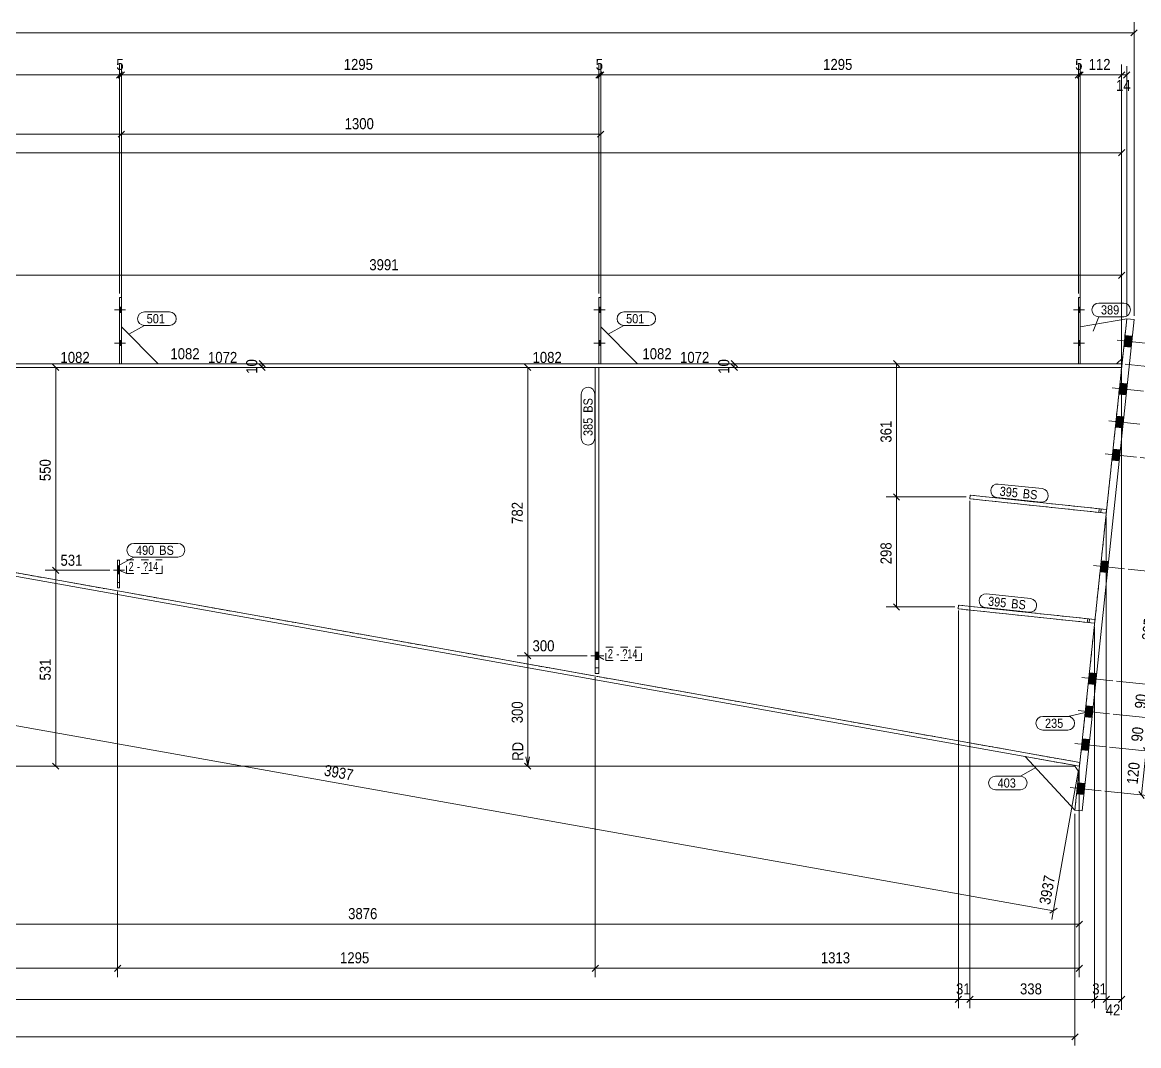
# Model space of a CAD drawing. Header units: millimetres. Extents: x 2 to 1174, y 1 to 825.
# Drawn here: x 631.8 to 934.5, y 290.3 to 567.8 of the extents above; entities that cross this region are included whole.
import ezdxf

# ---------------------------------------------------------------- set-up
doc = ezdxf.new("R2010")
doc.units = ezdxf.units.MM
for name, pattern in [('XKITLINE00', [0]), ('XKITLINE01', [4, 1, -1, 1, -1]), ('XKITLINE02', [4, 2, -2])]:
    doc.linetypes.add(name, pattern=pattern)
for name, color, linetype, lineweight in [('Bolt', 3, 'Continuous', 0), ('BoltMark', 7, 'Continuous', 0), ('Dimensions', 7, 'Continuous', 0), ('Part', 2, 'Continuous', 0), ('PartMark', 7, 'Continuous', 0)]:
    doc.layers.add(name, color=color, linetype=linetype, lineweight=lineweight)
doc.styles.add('ARIAL', font='ARIAL.TTF')
doc.styles.add('ARIAL_NARROW', font='ARIALN.TTF')

# ---------------------------------------------------------------- blocks, each defined once
blk = doc.blocks.new('*A8')
at = {"layer": 'Part', "color": 2, "linetype": 'XKITLINE00', "lineweight": 0}
for p, q in [((931.29, 487.4), (918.66, 485.24)), ((918.66, 485.24), (918.66, 475.24)), ((928.5, 475.24), (930.16, 476.73))]:
    blk.add_line(p, q, dxfattribs=at)
at = {"layer": 'Part', "color": 7, "linetype": 'XKITLINE01', "lineweight": 0}
for p, q in [((930.16, 476.73), (931.29, 487.4)), ((918.66, 475.24), (928.5, 475.24))]:
    blk.add_line(p, q, dxfattribs=at)
blk = doc.blocks.new('*A9')
at = {"layer": 'Part', "color": 2, "linetype": 'XKITLINE00', "lineweight": 0}
for p, q in [((918.16, 493.24), (918.66, 493.24)), ((918.16, 493.24), (918.16, 475.24)), ((918.66, 493.24), (918.66, 475.24))]:
    blk.add_line(p, q, dxfattribs=at)
at = {"layer": 'Part', "color": 7, "linetype": 'XKITLINE01', "lineweight": 0}
blk.add_line((918.66, 475.24), (918.16, 475.24), dxfattribs=at)
blk = doc.blocks.new('*A32')
at = {"layer": 'Part', "color": 7, "linetype": 'XKITLINE01', "lineweight": 0}
for p, q in [((657.66, 421.93), (657.66, 414.43)), ((658.16, 421.93), (657.66, 421.93)), ((658.16, 414.43), (658.16, 421.93)), ((657.66, 415.93), (658.16, 415.93)), ((657.66, 414.43), (658.16, 414.43))]:
    blk.add_line(p, q, dxfattribs=at)
blk = doc.blocks.new('*A33')
at = {"layer": 'Part', "color": 2, "linetype": 'XKITLINE00', "lineweight": 0}
for p, q in [((657.66, 414.43), (657.66, 421.93)), ((657.66, 421.93), (658.16, 421.93)), ((658.16, 421.93), (658.16, 414.43)), ((658.16, 414.43), (657.66, 414.43))]:
    blk.add_line(p, q, dxfattribs=at)
at = {"layer": 'Part', "color": 7, "linetype": 'XKITLINE01', "lineweight": 0}
blk.add_line((657.66, 415.93), (658.16, 415.93), dxfattribs=at)
blk = doc.blocks.new('*A34')
at = {"layer": 'Part', "color": 2, "linetype": 'XKITLINE00', "lineweight": 0}
blk.add_line((668.66, 475.24), (658.66, 485.24), dxfattribs=at)
at = {"layer": 'Part', "color": 7, "linetype": 'XKITLINE01', "lineweight": 0}
for p, q in [((658.66, 485.24), (658.66, 475.24)), ((658.66, 475.24), (668.66, 475.24))]:
    blk.add_line(p, q, dxfattribs=at)
blk = doc.blocks.new('*A35')
at = {"layer": 'Part', "color": 2, "linetype": 'XKITLINE00', "lineweight": 0}
for p, q in [((658.16, 493.24), (658.66, 493.24)), ((658.16, 493.24), (658.16, 475.24)), ((658.66, 493.24), (658.66, 475.24))]:
    blk.add_line(p, q, dxfattribs=at)
at = {"layer": 'Part', "color": 7, "linetype": 'XKITLINE01', "lineweight": 0}
blk.add_line((658.66, 475.24), (658.16, 475.24), dxfattribs=at)
blk = doc.blocks.new('*A36')
at = {"layer": 'Part', "color": 7, "linetype": 'XKITLINE01', "lineweight": 0}
for p, q in [((787.16, 474.24), (787.16, 391.23)), ((788.16, 474.24), (787.16, 474.24)), ((788.16, 391.23), (788.16, 474.24)), ((787.16, 392.73), (788.16, 392.73)), ((787.16, 391.23), (788.16, 391.23))]:
    blk.add_line(p, q, dxfattribs=at)
blk = doc.blocks.new('*A37')
at = {"layer": 'Part', "color": 2, "linetype": 'XKITLINE00', "lineweight": 0}
for p, q in [((787.16, 391.23), (787.16, 474.24)), ((788.16, 474.24), (788.16, 391.23)), ((788.16, 391.23), (787.16, 391.23))]:
    blk.add_line(p, q, dxfattribs=at)
at = {"layer": 'Part', "color": 7, "linetype": 'XKITLINE01', "lineweight": 0}
for p, q in [((787.16, 474.24), (788.16, 474.24)), ((787.16, 392.73), (788.16, 392.73))]:
    blk.add_line(p, q, dxfattribs=at)
blk = doc.blocks.new('*A38')
at = {"layer": 'Part', "color": 2, "linetype": 'XKITLINE00', "lineweight": 0}
blk.add_line((798.66, 475.24), (788.66, 485.24), dxfattribs=at)
at = {"layer": 'Part', "color": 7, "linetype": 'XKITLINE01', "lineweight": 0}
for p, q in [((788.66, 485.24), (788.66, 475.24)), ((788.66, 475.24), (798.66, 475.24))]:
    blk.add_line(p, q, dxfattribs=at)
blk = doc.blocks.new('*A39')
at = {"layer": 'Part', "color": 2, "linetype": 'XKITLINE00', "lineweight": 0}
for p, q in [((788.16, 493.24), (788.66, 493.24)), ((788.16, 493.24), (788.16, 475.24)), ((788.66, 493.24), (788.66, 475.24))]:
    blk.add_line(p, q, dxfattribs=at)
at = {"layer": 'Part', "color": 7, "linetype": 'XKITLINE01', "lineweight": 0}
blk.add_line((788.66, 475.24), (788.16, 475.24), dxfattribs=at)
blk = doc.blocks.new('*A40')
at = {"layer": 'Part', "color": 2, "linetype": 'XKITLINE00', "lineweight": 0}
for p, q in [((530.98, 436.22), (918.59, 367.07)), ((918.42, 366.08), (530.81, 435.24)), ((918.59, 367.07), (918.42, 366.08))]:
    blk.add_line(p, q, dxfattribs=at)
blk = doc.blocks.new('*A41')
at = {"layer": 'Part', "color": 2, "linetype": 'XKITLINE00', "lineweight": 0}
for p, q in [((929.9, 475.24), (530.81, 475.24)), ((929.9, 474.24), (530.81, 474.24)), ((929.9, 475.24), (929.9, 474.24))]:
    blk.add_line(p, q, dxfattribs=at)
blk = doc.blocks.new('*A42')
at = {"layer": 'Part', "color": 7, "linetype": 'XKITLINE01', "lineweight": 0}
for p, q in [((888.73, 438.6), (888.84, 439.59)), ((925.83, 435.69), (888.84, 439.59)), ((925.73, 434.7), (888.73, 438.6)), ((923.74, 434.9), (923.84, 435.9)), ((924.23, 434.85), (924.34, 435.85)), ((925.83, 435.69), (925.73, 434.7))]:
    blk.add_line(p, q, dxfattribs=at)
blk = doc.blocks.new('*A43')
at = {"layer": 'Part', "color": 7, "linetype": 'XKITLINE01', "lineweight": 0}
for p, q in [((885.58, 408.76), (885.69, 409.76)), ((922.58, 404.86), (885.58, 408.76)), ((922.68, 405.86), (885.69, 409.76)), ((920.59, 405.07), (920.7, 406.06)), ((921.09, 405.02), (921.19, 406.01)), ((922.68, 405.86), (922.58, 404.86))]:
    blk.add_line(p, q, dxfattribs=at)
blk = doc.blocks.new('*A44')
at = {"layer": 'Part', "color": 2, "linetype": 'XKITLINE00', "lineweight": 0}
for p, q in [((888.84, 439.59), (888.73, 438.6)), ((925.83, 435.69), (888.84, 439.59)), ((925.73, 434.7), (888.73, 438.6)), ((923.74, 434.9), (923.84, 435.9))]:
    blk.add_line(p, q, dxfattribs=at)
at = {"layer": 'Part', "color": 7, "linetype": 'XKITLINE01', "lineweight": 0}
for p, q in [((924.23, 434.85), (924.34, 435.85)), ((925.83, 435.69), (925.73, 434.7))]:
    blk.add_line(p, q, dxfattribs=at)
blk = doc.blocks.new('*A45')
at = {"layer": 'Part', "color": 2, "linetype": 'XKITLINE00', "lineweight": 0}
for p, q in [((885.69, 409.76), (885.58, 408.76)), ((922.58, 404.86), (885.58, 408.76)), ((922.68, 405.86), (885.69, 409.76)), ((920.59, 405.07), (920.7, 406.06))]:
    blk.add_line(p, q, dxfattribs=at)
at = {"layer": 'Part', "color": 7, "linetype": 'XKITLINE01', "lineweight": 0}
for p, q in [((921.09, 405.02), (921.19, 406.01)), ((922.68, 405.86), (922.58, 404.86))]:
    blk.add_line(p, q, dxfattribs=at)
blk = doc.blocks.new('*A46')
at = {"layer": 'Part', "color": 2, "linetype": 'XKITLINE00', "lineweight": 0}
for p, q in [((917.23, 354.14), (903.72, 368.7)), ((917.01, 366.33), (918.33, 364.58))]:
    blk.add_line(p, q, dxfattribs=at)
at = {"layer": 'Part', "color": 7, "linetype": 'XKITLINE01', "lineweight": 0}
for p, q in [((903.72, 368.7), (917.01, 366.33)), ((918.33, 364.58), (917.23, 354.14))]:
    blk.add_line(p, q, dxfattribs=at)
blk = doc.blocks.new('*A52')
at = {"layer": 'Part', "color": 7, "linetype": 'XKITLINE01', "lineweight": 0}
for p, q in [((530.81, 474.24), (929.9, 474.24)), ((929.9, 474.24), (918.59, 367.07)), ((918.59, 367.07), (530.98, 436.22))]:
    blk.add_line(p, q, dxfattribs=at)
blk = doc.blocks.new('*A53')
at = {"layer": 'Part', "color": 2, "linetype": 'XKITLINE00', "lineweight": 0}
for p, q in [((931.29, 487.4), (917.23, 354.14)), ((933.27, 487.19), (931.29, 487.4)), ((919.22, 353.93), (933.27, 487.19)), ((917.23, 354.14), (919.22, 353.93))]:
    blk.add_line(p, q, dxfattribs=at)
blk = doc.blocks.new('*A54')
at = {"layer": 'Bolt'}
for points in [[(918.16, 490.54), (918.66, 490.54), (918.66, 489.14), (918.16, 489.14)], [(918.16, 490.54), (918.66, 490.54), (918.66, 489.14), (918.16, 489.14)], [(918.16, 481.54), (918.66, 481.54), (918.66, 480.14), (918.16, 480.14)], [(918.16, 481.54), (918.66, 481.54), (918.66, 480.14), (918.16, 480.14)]]:
    blk.add_hatch(color=3, dxfattribs=at).paths.add_polyline_path(points, flags=17)
at = {"layer": 'Bolt', "color": 3, "linetype": 'XKITLINE00', "lineweight": 0}
for p, q in [((918.66, 490.54), (918.16, 490.54)), ((918.66, 490.54), (918.16, 490.54)), ((919.82, 489.84), (916.82, 489.84)), ((919.82, 489.84), (916.82, 489.84)), ((918.66, 489.14), (918.16, 489.14)), ((918.66, 489.14), (918.16, 489.14)), ((918.66, 481.54), (918.16, 481.54)), ((918.66, 481.54), (918.16, 481.54)), ((919.82, 480.84), (916.82, 480.84)), ((919.82, 480.84), (916.82, 480.84)), ((918.66, 480.14), (918.16, 480.14)), ((918.66, 480.14), (918.16, 480.14))]:
    blk.add_line(p, q, dxfattribs=at)
blk = doc.blocks.new('*A70')
at = {"layer": 'Bolt', "color": 3, "linetype": 'XKITLINE02', "lineweight": 0}
for p, q in [((659.51, 419.23), (656.51, 419.23)), ((658.16, 420.21), (657.66, 420.21)), ((658.16, 418.25), (657.66, 418.25))]:
    blk.add_line(p, q, dxfattribs=at)
blk = doc.blocks.new('*A71')
at = {"layer": 'Bolt'}
blk.add_hatch(color=3, dxfattribs=at).paths.add_polyline_path([(658.16, 418.25), (657.66, 418.25), (657.66, 420.21), (658.16, 420.21)], flags=17)
at = {"layer": 'Bolt', "color": 3, "linetype": 'XKITLINE00', "lineweight": 0}
for p, q in [((659.51, 419.23), (656.51, 419.23)), ((658.16, 420.21), (657.66, 420.21)), ((658.16, 418.25), (657.66, 418.25))]:
    blk.add_line(p, q, dxfattribs=at)
blk = doc.blocks.new('*A72')
at = {"layer": 'Bolt'}
for points in [[(658.16, 490.54), (658.66, 490.54), (658.66, 489.14), (658.16, 489.14)], [(658.16, 490.54), (658.66, 490.54), (658.66, 489.14), (658.16, 489.14)], [(658.16, 481.54), (658.66, 481.54), (658.66, 480.14), (658.16, 480.14)], [(658.16, 481.54), (658.66, 481.54), (658.66, 480.14), (658.16, 480.14)]]:
    blk.add_hatch(color=3, dxfattribs=at).paths.add_polyline_path(points, flags=17)
at = {"layer": 'Bolt', "color": 3, "linetype": 'XKITLINE00', "lineweight": 0}
for p, q in [((658.66, 490.54), (658.16, 490.54)), ((658.66, 490.54), (658.16, 490.54)), ((659.82, 489.84), (656.82, 489.84)), ((659.82, 489.84), (656.82, 489.84)), ((658.66, 489.14), (658.16, 489.14)), ((658.66, 489.14), (658.16, 489.14)), ((658.66, 481.54), (658.16, 481.54)), ((658.66, 481.54), (658.16, 481.54)), ((659.82, 480.84), (656.82, 480.84)), ((659.82, 480.84), (656.82, 480.84)), ((658.66, 480.14), (658.16, 480.14)), ((658.66, 480.14), (658.16, 480.14))]:
    blk.add_line(p, q, dxfattribs=at)
blk = doc.blocks.new('*A73')
at = {"layer": 'Bolt', "color": 3, "linetype": 'XKITLINE02', "lineweight": 0}
for p, q in [((788.16, 397.02), (787.16, 397.02)), ((789.51, 396.03), (786.01, 396.03)), ((788.16, 395.05), (787.16, 395.05))]:
    blk.add_line(p, q, dxfattribs=at)
blk = doc.blocks.new('*A74')
at = {"layer": 'Bolt'}
blk.add_hatch(color=3, dxfattribs=at).paths.add_polyline_path([(788.16, 395.05), (787.16, 395.05), (787.16, 397.02), (788.16, 397.02)], flags=17)
at = {"layer": 'Bolt', "color": 3, "linetype": 'XKITLINE00', "lineweight": 0}
for p, q in [((788.16, 397.02), (787.16, 397.02)), ((789.51, 396.03), (786.01, 396.03)), ((788.16, 395.05), (787.16, 395.05))]:
    blk.add_line(p, q, dxfattribs=at)
blk = doc.blocks.new('*A75')
at = {"layer": 'Bolt'}
for points in [[(788.16, 490.54), (788.66, 490.54), (788.66, 489.14), (788.16, 489.14)], [(788.16, 490.54), (788.66, 490.54), (788.66, 489.14), (788.16, 489.14)], [(788.16, 481.54), (788.66, 481.54), (788.66, 480.14), (788.16, 480.14)], [(788.16, 481.54), (788.66, 481.54), (788.66, 480.14), (788.16, 480.14)]]:
    blk.add_hatch(color=3, dxfattribs=at).paths.add_polyline_path(points, flags=17)
at = {"layer": 'Bolt', "color": 3, "linetype": 'XKITLINE00', "lineweight": 0}
for p, q in [((788.66, 490.54), (788.16, 490.54)), ((788.66, 490.54), (788.16, 490.54)), ((789.82, 489.84), (786.82, 489.84)), ((789.82, 489.84), (786.82, 489.84)), ((788.66, 489.14), (788.16, 489.14)), ((788.66, 489.14), (788.16, 489.14)), ((788.66, 481.54), (788.16, 481.54)), ((788.66, 481.54), (788.16, 481.54)), ((789.82, 480.84), (786.82, 480.84)), ((789.82, 480.84), (786.82, 480.84)), ((788.66, 480.14), (788.16, 480.14)), ((788.66, 480.14), (788.16, 480.14))]:
    blk.add_line(p, q, dxfattribs=at)
blk = doc.blocks.new('*A76')
at = {"layer": 'Bolt'}
for points in [[(932.49, 479.73), (930.5, 479.94), (930.81, 482.93), (932.8, 482.72)], [(932.49, 479.73), (930.5, 479.94), (930.81, 482.93), (932.8, 482.72)], [(931.12, 466.81), (929.14, 467.02), (929.45, 470), (931.44, 469.79)], [(931.12, 466.81), (929.14, 467.02), (929.45, 470), (931.44, 469.79)], [(930.18, 457.86), (928.19, 458.07), (928.51, 461.05), (930.5, 460.84)], [(930.18, 457.86), (928.19, 458.07), (928.51, 461.05), (930.5, 460.84)], [(929.24, 448.91), (927.25, 449.12), (927.56, 452.1), (929.55, 451.89)], [(929.24, 448.91), (927.25, 449.12), (927.56, 452.1), (929.55, 451.89)], [(926.04, 418.57), (924.05, 418.78), (924.36, 421.77), (926.35, 421.56)], [(926.04, 418.57), (924.05, 418.78), (924.36, 421.77), (926.35, 421.56)], [(922.84, 388.24), (920.85, 388.45), (921.16, 391.44), (923.15, 391.23)], [(922.84, 388.24), (920.85, 388.45), (921.16, 391.44), (923.15, 391.23)], [(921.89, 379.29), (919.9, 379.5), (920.22, 382.48), (922.21, 382.27)], [(921.89, 379.29), (919.9, 379.5), (920.22, 382.48), (922.21, 382.27)], [(920.95, 370.34), (918.96, 370.55), (919.28, 373.53), (921.26, 373.32)], [(920.95, 370.34), (918.96, 370.55), (919.28, 373.53), (921.26, 373.32)], [(919.69, 358.41), (917.7, 358.62), (918.02, 361.6), (920.01, 361.39)], [(919.69, 358.41), (917.7, 358.62), (918.02, 361.6), (920.01, 361.39)]]:
    blk.add_hatch(color=3, dxfattribs=at).paths.add_polyline_path(points, flags=17)
at = {"layer": 'Bolt', "color": 3, "linetype": 'XKITLINE00', "lineweight": 0}
for p, q in [((937.17, 480.75), (928.72, 481.64)), ((937.17, 480.75), (928.72, 481.64)), ((932.8, 482.72), (930.81, 482.93)), ((932.8, 482.72), (930.81, 482.93)), ((932.49, 479.73), (930.5, 479.94)), ((932.49, 479.73), (930.5, 479.94)), ((931.44, 469.79), (929.45, 470)), ((931.44, 469.79), (929.45, 470)), ((935.81, 467.82), (927.35, 468.71)), ((935.81, 467.82), (927.35, 468.71)), ((931.12, 466.81), (929.14, 467.02)), ((931.12, 466.81), (929.14, 467.02)), ((930.5, 460.84), (928.51, 461.05)), ((930.5, 460.84), (928.51, 461.05)), ((934.86, 458.87), (926.41, 459.76)), ((934.86, 458.87), (926.41, 459.76)), ((930.18, 457.86), (928.19, 458.07)), ((930.18, 457.86), (928.19, 458.07)), ((929.55, 451.89), (927.56, 452.1)), ((929.55, 451.89), (927.56, 452.1)), ((933.92, 449.92), (925.47, 450.81)), ((933.92, 449.92), (925.47, 450.81)), ((929.24, 448.91), (927.25, 449.12)), ((929.24, 448.91), (927.25, 449.12)), ((926.35, 421.56), (924.36, 421.77)), ((926.35, 421.56), (924.36, 421.77)), ((930.72, 419.59), (922.27, 420.48)), ((930.72, 419.59), (922.27, 420.48)), ((926.04, 418.57), (924.05, 418.78)), ((926.04, 418.57), (924.05, 418.78)), ((923.15, 391.23), (921.16, 391.44)), ((923.15, 391.23), (921.16, 391.44)), ((927.52, 389.26), (919.07, 390.15)), ((927.52, 389.26), (919.07, 390.15)), ((922.84, 388.24), (920.85, 388.45)), ((922.84, 388.24), (920.85, 388.45)), ((922.21, 382.27), (920.22, 382.48)), ((922.21, 382.27), (920.22, 382.48)), ((926.58, 380.31), (918.12, 381.2)), ((926.58, 380.31), (918.12, 381.2)), ((921.89, 379.29), (919.9, 379.5)), ((921.89, 379.29), (919.9, 379.5)), ((921.26, 373.32), (919.28, 373.53)), ((921.26, 373.32), (919.28, 373.53)), ((925.63, 371.36), (917.18, 372.25)), ((925.63, 371.36), (917.18, 372.25)), ((920.95, 370.34), (918.96, 370.55)), ((920.95, 370.34), (918.96, 370.55)), ((924.37, 359.42), (915.92, 360.31)), ((924.37, 359.42), (915.92, 360.31)), ((920.01, 361.39), (918.02, 361.6)), ((920.01, 361.39), (918.02, 361.6)), ((919.69, 358.41), (917.7, 358.62)), ((919.69, 358.41), (917.7, 358.62))]:
    blk.add_line(p, q, dxfattribs=at)
blk = doc.blocks.new('*A182')
at = {"layer": 'Dimensions', "color": 7, "linetype": 'XKITLINE00', "lineweight": 0}
for p, q in [((933.27, 488.19), (933.27, 567.83)), ((98.86, 564.98), (933.27, 564.98)), ((934.12, 565.83), (932.43, 564.13))]:
    blk.add_line(p, q, dxfattribs=at)
at = {"layer": 'Dimensions', "color": 3}
blk.add_point((933.27, 564.98), dxfattribs=at)
blk = doc.blocks.new('*A192')
at = {"layer": 'Dimensions', "color": 7, "linetype": 'XKITLINE00', "lineweight": 0}
for p, q in [((659.51, 554.4), (657.81, 552.71)), ((658.66, 492.87), (658.66, 556.4)), ((789.01, 554.4), (787.31, 552.71)), ((788.16, 494.24), (788.16, 556.4)), ((658.66, 553.55), (788.16, 553.55))]:
    blk.add_line(p, q, dxfattribs=at)
at = {"layer": 'Dimensions', "color": 3}
for p in [(658.66, 553.55), (788.16, 553.55)]:
    blk.add_point(p, dxfattribs=at)
at = {"layer": 'Dimensions', "color": 3, "style": 'ARIAL', "width": 0.85}
blk.add_text('1295', height=3, dxfattribs=at).set_placement((718.96, 554.9))
blk = doc.blocks.new('*A193')
at = {"layer": 'Dimensions', "color": 7, "linetype": 'XKITLINE00', "lineweight": 0}
for p, q in [((655.51, 419.23), (638.01, 419.23)), ((640.01, 420.08), (641.7, 418.38)), ((640.86, 366.08), (640.86, 419.23)), ((640.01, 366.93), (641.7, 365.23)), ((917.42, 366.08), (638.01, 366.08))]:
    blk.add_line(p, q, dxfattribs=at)
at = {"layer": 'Dimensions', "color": 3}
for p in [(640.86, 419.23), (640.86, 366.08)]:
    blk.add_point(p, dxfattribs=at)
at = {"layer": 'Dimensions', "color": 3, "style": 'ARIAL', "width": 0.85}
blk.add_text('531', height=3, dxfattribs=at).set_placement((642.16, 420.43))
blk.add_text('531', height=3, rotation=90.0002, dxfattribs=at).set_placement((639.51, 389.32))
blk = doc.blocks.new('*A194')
at = {"layer": 'Dimensions', "color": 7, "linetype": 'XKITLINE00', "lineweight": 0}
for p, q in [((885.64, 408.26), (885.64, 300.43)), ((100.86, 302.83), (885.64, 302.83)), ((886.49, 303.68), (884.79, 301.98))]:
    blk.add_line(p, q, dxfattribs=at)
at = {"layer": 'Dimensions', "color": 3}
blk.add_point((885.64, 302.83), dxfattribs=at)
blk = doc.blocks.new('*A195')
at = {"layer": 'Dimensions', "color": 7, "linetype": 'XKITLINE00', "lineweight": 0}
for p, q in [((657.66, 413.43), (657.66, 308.86)), ((787.16, 390.23), (787.16, 308.86)), ((658.51, 312.11), (656.81, 310.41)), ((788.01, 312.11), (786.31, 310.41)), ((657.66, 311.26), (787.16, 311.26))]:
    blk.add_line(p, q, dxfattribs=at)
at = {"layer": 'Dimensions', "color": 3}
for p in [(657.66, 311.26), (787.16, 311.26)]:
    blk.add_point(p, dxfattribs=at)
at = {"layer": 'Dimensions', "color": 3, "style": 'ARIAL', "width": 0.85}
blk.add_text('1295', height=3, dxfattribs=at).set_placement((717.96, 312.61))
blk = doc.blocks.new('*A196')
at = {"layer": 'Dimensions', "color": 7, "linetype": 'XKITLINE00', "lineweight": 0}
for p, q in [((930.75, 533.3), (929.05, 531.6)), ((929.9, 475.24), (929.9, 535.3)), ((100.86, 532.45), (929.9, 532.45))]:
    blk.add_line(p, q, dxfattribs=at)
at = {"layer": 'Dimensions', "color": 3}
blk.add_point((929.9, 532.45), dxfattribs=at)
blk = doc.blocks.new('*A197')
at = {"layer": 'Dimensions', "color": 7, "linetype": 'XKITLINE00', "lineweight": 0}
for p, q in [((917.23, 353.14), (917.23, 290.28)), ((100.86, 292.68), (917.23, 292.68)), ((918.08, 293.52), (916.38, 291.83))]:
    blk.add_line(p, q, dxfattribs=at)
at = {"layer": 'Dimensions', "color": 3}
blk.add_point((917.23, 292.68), dxfattribs=at)
blk = doc.blocks.new('*A198')
at = {"layer": 'Dimensions', "color": 7, "linetype": 'XKITLINE00', "lineweight": 0}
for p, q in [((658.66, 486.24), (658.66, 540.34)), ((788.66, 486.24), (788.66, 540.34)), ((659.51, 538.34), (657.81, 536.65)), ((658.66, 537.49), (788.66, 537.49)), ((789.51, 538.34), (787.81, 536.65))]:
    blk.add_line(p, q, dxfattribs=at)
at = {"layer": 'Dimensions', "color": 3}
for p in [(658.66, 537.49), (788.66, 537.49)]:
    blk.add_point(p, dxfattribs=at)
at = {"layer": 'Dimensions', "color": 3, "style": 'ARIAL', "width": 0.85}
blk.add_text('1300', height=3, dxfattribs=at).set_placement((719.21, 538.84))
blk = doc.blocks.new('*A199')
at = {"layer": 'Dimensions', "color": 7, "linetype": 'XKITLINE00', "lineweight": 0}
for p, q in [((918.42, 365.08), (918.42, 320.84)), ((919.27, 324.09), (917.57, 322.39)), ((530.81, 323.24), (918.42, 323.24))]:
    blk.add_line(p, q, dxfattribs=at)
at = {"layer": 'Dimensions', "color": 3}
blk.add_point((918.42, 323.24), dxfattribs=at)
at = {"layer": 'Dimensions', "color": 3, "style": 'ARIAL', "width": 0.85}
blk.add_text('3876', height=3, dxfattribs=at).set_placement((720.16, 324.59))
blk = doc.blocks.new('*A200')
at = {"layer": 'Dimensions', "color": 7, "linetype": 'XKITLINE00', "lineweight": 0}
blk.add_line((917.42, 366.08), (505.92, 366.08), dxfattribs=at)
blk = doc.blocks.new('*A201')
at = {"layer": 'Dimensions', "color": 7, "linetype": 'XKITLINE00', "lineweight": 0}
for p, q in [((523.81, 396.03), (911.42, 326.87)), ((918.24, 365.1), (911, 324.51)), ((912.41, 327.56), (910.44, 326.18))]:
    blk.add_line(p, q, dxfattribs=at)
at = {"layer": 'Dimensions', "color": 3}
blk.add_point((911.42, 326.87), dxfattribs=at)
at = {"layer": 'Dimensions', "color": 3, "style": 'ARIAL', "width": 0.85}
for rotation, p in [(-10.1184, (713.47, 363.56)), (79.8818, (910.47, 328.36))]:
    blk.add_text('3937', height=3, rotation=rotation, dxfattribs=at).set_placement(p)
blk = doc.blocks.new('*A202')
at = {"layer": 'Dimensions', "color": 7, "linetype": 'XKITLINE00', "lineweight": 0}
for p, q in [((930.75, 500.09), (929.05, 498.39)), ((929.9, 475.24), (929.9, 502.09)), ((530.81, 499.24), (929.9, 499.24))]:
    blk.add_line(p, q, dxfattribs=at)
at = {"layer": 'Dimensions', "color": 3}
blk.add_point((929.9, 499.24), dxfattribs=at)
at = {"layer": 'Dimensions', "color": 3, "style": 'ARIAL', "width": 0.85}
blk.add_text('3991', height=3, dxfattribs=at).set_placement((725.9, 500.59))
blk = doc.blocks.new('*A207')
at = {"layer": 'PartMark', "color": 7, "linetype": 'XKITLINE00', "lineweight": 0}
for p, q in [((923.69, 491.69), (930.46, 491.69)), ((922.14, 484.05), (923.69, 487.99)), ((923.69, 487.99), (930.46, 487.99))]:
    blk.add_line(p, q, dxfattribs=at)
for centre, start, end in [((923.69, 489.84), 90, 270), ((930.46, 489.84), 270, 90)]:
    blk.add_arc(centre, 1.85, start, end, dxfattribs=at)
at = {"layer": 'PartMark', "color": 3, "style": 'ARIAL', "width": 0.85}
blk.add_text('389', height=2.5, dxfattribs=at).set_placement((924.29, 488.59))
blk = doc.blocks.new('*A209')
at = {"layer": 'PartMark', "color": 7, "linetype": 'XKITLINE00', "lineweight": 0}
for p, q in [((896.45, 442.61), (908.34, 441.36)), ((896.06, 438.93), (907.95, 437.68))]:
    blk.add_line(p, q, dxfattribs=at)
for centre, start, end in [((896.25, 440.77), 83.9789, 263.9789), ((908.15, 439.52), 263.9789, 83.9789)]:
    blk.add_arc(centre, 1.85, start, end, dxfattribs=at)
at = {"layer": 'PartMark', "color": 3, "style": 'ARIAL', "width": 0.85}
for s, p in [('395', (896.72, 439.46)), ('BS', (902.99, 438.8))]:
    blk.add_text(s, height=2.5, rotation=-6.0218, dxfattribs=at).set_placement(p)
blk = doc.blocks.new('*A210')
at = {"layer": 'PartMark', "color": 7, "linetype": 'XKITLINE00', "lineweight": 0}
for p, q in [((783.36, 455.03), (783.36, 466.99)), ((787.06, 455.03), (787.06, 466.99))]:
    blk.add_line(p, q, dxfattribs=at)
for centre, start, end in [((785.21, 466.99), 0, 180), ((785.21, 455.03), 180, 0)]:
    blk.add_arc(centre, 1.85, start, end, dxfattribs=at)
at = {"layer": 'PartMark', "color": 3, "style": 'ARIAL', "width": 0.85}
for s, p in [('BS', (786.46, 461.94)), ('385', (786.46, 455.63))]:
    blk.add_text(s, height=2.5, rotation=90.0002, dxfattribs=at).set_placement(p)
blk = doc.blocks.new('*A211')
at = {"layer": 'PartMark', "color": 7, "linetype": 'XKITLINE00', "lineweight": 0}
for p, q in [((893.3, 412.78), (905.19, 411.52)), ((892.91, 409.1), (904.81, 407.84))]:
    blk.add_line(p, q, dxfattribs=at)
for centre, start, end in [((893.1, 410.94), 83.9789, 263.9789), ((905, 409.68), 263.9789, 83.9789)]:
    blk.add_arc(centre, 1.85, start, end, dxfattribs=at)
at = {"layer": 'PartMark', "color": 3, "style": 'ARIAL', "width": 0.85}
for s, p in [('395', (893.57, 409.63)), ('BS', (899.85, 408.97))]:
    blk.add_text(s, height=2.5, rotation=-6.0218, dxfattribs=at).set_placement(p)
blk = doc.blocks.new('*A212')
at = {"layer": 'PartMark', "color": 7, "linetype": 'XKITLINE00', "lineweight": 0}
for p, q in [((662.03, 426.49), (673.99, 426.49)), ((657.79, 420.4), (662.03, 422.79)), ((662.03, 422.79), (673.99, 422.79))]:
    blk.add_line(p, q, dxfattribs=at)
for centre, start, end in [((662.03, 424.64), 90, 270), ((673.99, 424.64), 270, 90)]:
    blk.add_arc(centre, 1.85, start, end, dxfattribs=at)
at = {"layer": 'PartMark', "color": 3, "style": 'ARIAL', "width": 0.85}
for s, p in [('490', (662.63, 423.39)), ('BS', (668.94, 423.39))]:
    blk.add_text(s, height=2.5, dxfattribs=at).set_placement(p)
blk = doc.blocks.new('*A242')
at = {"layer": 'Dimensions', "color": 7, "linetype": 'XKITLINE00', "lineweight": 0}
for p, q in [((529.51, 554.4), (527.81, 552.71)), ((528.66, 492.87), (528.66, 556.4)), ((659.01, 554.4), (657.31, 552.71)), ((658.16, 494.24), (658.16, 556.4)), ((528.66, 553.55), (658.16, 553.55))]:
    blk.add_line(p, q, dxfattribs=at)
at = {"layer": 'Dimensions', "color": 3}
for p in [(528.66, 553.55), (658.16, 553.55)]:
    blk.add_point(p, dxfattribs=at)
at = {"layer": 'Dimensions', "color": 3, "style": 'ARIAL', "width": 0.85}
blk.add_text('1295', height=3, dxfattribs=at).set_placement((588.96, 554.9))
blk = doc.blocks.new('*A243')
at = {"layer": 'Dimensions', "color": 7, "linetype": 'XKITLINE00', "lineweight": 0}
for p, q in [((659.01, 554.4), (657.31, 552.71)), ((659.51, 554.4), (657.81, 552.71)), ((658.16, 494.24), (658.16, 556.4)), ((658.66, 492.87), (658.66, 556.4)), ((658.16, 553.55), (658.66, 553.55))]:
    blk.add_line(p, q, dxfattribs=at)
at = {"layer": 'Dimensions', "color": 3}
for p in [(658.16, 553.55), (658.66, 553.55)]:
    blk.add_point(p, dxfattribs=at)
at = {"layer": 'Dimensions', "color": 3, "style": 'ARIAL', "width": 0.85}
blk.add_text('5', height=3, dxfattribs=at).set_placement((657.3, 554.9))
blk = doc.blocks.new('*A244')
at = {"layer": 'Dimensions', "color": 7, "linetype": 'XKITLINE00', "lineweight": 0}
for p, q in [((655.51, 474.24), (638.01, 474.24)), ((640.01, 475.09), (641.7, 473.39)), ((640.86, 419.23), (640.86, 474.24)), ((655.51, 419.23), (638.01, 419.23)), ((640.01, 420.08), (641.7, 418.38))]:
    blk.add_line(p, q, dxfattribs=at)
at = {"layer": 'Dimensions', "color": 3}
for p in [(640.86, 474.24), (640.86, 419.23)]:
    blk.add_point(p, dxfattribs=at)
at = {"layer": 'Dimensions', "color": 3, "style": 'ARIAL', "width": 0.85}
blk.add_text('1082', height=3, dxfattribs=at).set_placement((642.16, 475.44))
blk.add_text('550', height=3, rotation=90.0002, dxfattribs=at).set_placement((639.51, 443.4))
blk = doc.blocks.new('*A249')
at = {"layer": 'Dimensions', "color": 7, "linetype": 'XKITLINE00', "lineweight": 0}
for p, q in [((486.08, 443.04), (486.08, 308.86)), ((657.66, 413.43), (657.66, 308.86)), ((486.93, 312.11), (485.23, 310.41)), ((658.51, 312.11), (656.81, 310.41)), ((486.08, 311.26), (657.66, 311.26))]:
    blk.add_line(p, q, dxfattribs=at)
at = {"layer": 'Dimensions', "color": 3}
for p in [(486.08, 311.26), (657.66, 311.26)]:
    blk.add_point(p, dxfattribs=at)
at = {"layer": 'Dimensions', "color": 3, "style": 'ARIAL', "width": 0.85}
blk.add_text('2600', height=3, dxfattribs=at).set_placement((567.42, 312.61))
blk = doc.blocks.new('*A253')
at = {"layer": 'Dimensions', "color": 7, "linetype": 'XKITLINE00', "lineweight": 0}
for p, q in [((529.81, 474.94), (529.81, 540.34)), ((658.66, 486.24), (658.66, 540.34)), ((530.66, 538.34), (528.96, 536.65)), ((529.81, 537.49), (658.66, 537.49)), ((659.51, 538.34), (657.81, 536.65))]:
    blk.add_line(p, q, dxfattribs=at)
at = {"layer": 'Dimensions', "color": 3}
for p in [(529.81, 537.49), (658.66, 537.49)]:
    blk.add_point(p, dxfattribs=at)
at = {"layer": 'Dimensions', "color": 3, "style": 'ARIAL', "width": 0.85}
blk.add_text('1289', height=3, dxfattribs=at).set_placement((589.78, 538.84))
blk = doc.blocks.new('*A254')
at = {"layer": 'Dimensions', "color": 7, "linetype": 'XKITLINE00', "lineweight": 0}
for p, q in [((696.01, 476.09), (697.7, 474.39)), ((669.66, 475.24), (699.26, 475.24)), ((669.66, 474.24), (699.26, 474.24)), ((696.01, 475.09), (697.7, 473.39)), ((696.86, 474.24), (696.86, 475.24))]:
    blk.add_line(p, q, dxfattribs=at)
at = {"layer": 'Dimensions', "color": 3}
for p in [(696.86, 475.24), (696.86, 474.24)]:
    blk.add_point(p, dxfattribs=at)
at = {"layer": 'Dimensions', "color": 3, "style": 'ARIAL', "width": 0.85}
for s, p in [('1082', (671.96, 476.44)), ('1072', (682.16, 475.44))]:
    blk.add_text(s, height=3, dxfattribs=at).set_placement(p)
blk.add_text('10', height=3, rotation=90.0002, dxfattribs=at).set_placement((695.51, 472.51))
blk = doc.blocks.new('*A255')
at = {"layer": 'BoltMark', "color": 7, "linetype": 'XKITLINE02', "lineweight": 0}
for p, q in [((660.04, 422.08), (669.73, 422.08)), ((660.04, 418.38), (660.04, 422.08)), ((669.73, 418.38), (669.73, 422.08)), ((658.01, 419.23), (660.04, 418.38)), ((660.04, 418.38), (669.73, 418.38))]:
    blk.add_line(p, q, dxfattribs=at)
at = {"layer": 'BoltMark', "color": 3, "style": 'ARIAL_NARROW', "width": 0.85}
for s, p in [('2', (660.64, 418.98)), ('?14', (664.57, 418.98)), ('-', (662.91, 418.98))]:
    blk.add_text(s, height=2.5, dxfattribs=at).set_placement(p)
blk = doc.blocks.new('*A260')
at = {"layer": 'PartMark', "color": 7, "linetype": 'XKITLINE00', "lineweight": 0}
for p, q in [((664.93, 489.3), (671.69, 489.3)), ((660.69, 483.21), (664.93, 485.6)), ((664.93, 485.6), (671.69, 485.6))]:
    blk.add_line(p, q, dxfattribs=at)
for centre, start, end in [((664.93, 487.45), 90, 270), ((671.69, 487.45), 270, 90)]:
    blk.add_arc(centre, 1.85, start, end, dxfattribs=at)
at = {"layer": 'PartMark', "color": 3, "style": 'ARIAL', "width": 0.85}
blk.add_text('501', height=2.5, dxfattribs=at).set_placement((665.53, 486.2))
blk = doc.blocks.new('*A261')
at = {"layer": 'Dimensions', "color": 7, "linetype": 'XKITLINE00', "lineweight": 0}
for p, q in [((926.63, 371.25), (938.93, 369.95)), ((935.29, 358.27), (936.55, 370.2)), ((935.79, 371.14), (937.3, 369.27)), ((925.37, 359.32), (937.67, 358.02)), ((934.53, 359.2), (936.04, 357.34))]:
    blk.add_line(p, q, dxfattribs=at)
at = {"layer": 'Dimensions', "color": 3}
for p in [(936.55, 370.2), (935.29, 358.27)]:
    blk.add_point(p, dxfattribs=at)
at = {"layer": 'Dimensions', "color": 3, "style": 'ARIAL', "width": 0.85}
blk.add_text('120', height=3, rotation=83.9784, dxfattribs=at).set_placement((934.22, 361.06))
blk = doc.blocks.new('*A262')
at = {"layer": 'Dimensions', "color": 7, "linetype": 'XKITLINE00', "lineweight": 0}
for p, q in [((927.57, 380.2), (939.88, 378.9)), ((936.55, 370.2), (937.49, 379.15)), ((936.74, 380.09), (938.25, 378.22)), ((926.63, 371.25), (938.93, 369.95)), ((935.79, 371.14), (937.3, 369.27))]:
    blk.add_line(p, q, dxfattribs=at)
at = {"layer": 'Dimensions', "color": 3}
for p in [(937.49, 379.15), (936.55, 370.2)]:
    blk.add_point(p, dxfattribs=at)
at = {"layer": 'Dimensions', "color": 3, "style": 'ARIAL', "width": 0.85}
blk.add_text('90', height=3, rotation=83.9784, dxfattribs=at).set_placement((935.44, 372.61))
blk = doc.blocks.new('*A263')
at = {"layer": 'Dimensions', "color": 7, "linetype": 'XKITLINE00', "lineweight": 0}
for p, q in [((928.51, 389.15), (940.82, 387.85)), ((937.49, 379.15), (938.43, 388.11)), ((937.68, 389.04), (939.19, 387.17)), ((927.57, 380.2), (939.88, 378.9)), ((936.74, 380.09), (938.25, 378.22))]:
    blk.add_line(p, q, dxfattribs=at)
at = {"layer": 'Dimensions', "color": 3}
for p in [(938.43, 388.11), (937.49, 379.15)]:
    blk.add_point(p, dxfattribs=at)
at = {"layer": 'Dimensions', "color": 3, "style": 'ARIAL', "width": 0.85}
blk.add_text('90', height=3, rotation=83.9784, dxfattribs=at).set_placement((936.39, 381.56))
blk = doc.blocks.new('*A264')
at = {"layer": 'Dimensions', "color": 7, "linetype": 'XKITLINE00', "lineweight": 0}
for p, q in [((931.71, 419.48), (944.02, 418.19)), ((938.43, 388.11), (941.63, 418.44)), ((940.88, 419.37), (942.39, 417.5)), ((928.51, 389.15), (940.82, 387.85)), ((937.68, 389.04), (939.19, 387.17))]:
    blk.add_line(p, q, dxfattribs=at)
at = {"layer": 'Dimensions', "color": 3}
for p in [(941.63, 418.44), (938.43, 388.11)]:
    blk.add_point(p, dxfattribs=at)
at = {"layer": 'Dimensions', "color": 3, "style": 'ARIAL', "width": 0.85}
blk.add_text('305', height=3, rotation=83.9784, dxfattribs=at).set_placement((938.34, 400.09))
blk = doc.blocks.new('*A265')
at = {"layer": 'Dimensions', "color": 7, "linetype": 'XKITLINE00', "lineweight": 0}
for p, q in [((934.91, 449.81), (947.22, 448.52)), ((941.63, 418.44), (944.83, 448.77)), ((944.08, 449.7), (945.59, 447.84)), ((931.71, 419.48), (944.02, 418.19)), ((940.88, 419.37), (942.39, 417.5))]:
    blk.add_line(p, q, dxfattribs=at)
at = {"layer": 'Dimensions', "color": 3}
for p in [(944.83, 448.77), (941.63, 418.44)]:
    blk.add_point(p, dxfattribs=at)
at = {"layer": 'Dimensions', "color": 3, "style": 'ARIAL', "width": 0.85}
blk.add_text('305', height=3, rotation=83.9784, dxfattribs=at).set_placement((941.54, 430.43))
blk = doc.blocks.new('*A268')
at = {"layer": 'Dimensions', "color": 7, "linetype": 'XKITLINE00', "lineweight": 0}
for p, q in [((930.89, 475.13), (949.82, 473.14)), ((946.68, 474.32), (948.18, 472.46)), ((946.72, 466.67), (947.43, 473.39)), ((936.8, 467.72), (949.11, 466.42)), ((945.97, 467.6), (947.48, 465.74))]:
    blk.add_line(p, q, dxfattribs=at)
at = {"layer": 'Dimensions', "color": 3}
for p in [(947.43, 473.39), (946.72, 466.67)]:
    blk.add_point(p, dxfattribs=at)
at = {"layer": 'Dimensions', "color": 3, "style": 'ARIAL', "width": 0.85}
blk.add_text('68', height=3, rotation=83.9784, dxfattribs=at).set_placement((945.5, 467.96))
blk = doc.blocks.new('*A269')
at = {"layer": 'Dimensions', "color": 7, "linetype": 'XKITLINE00', "lineweight": 0}
for p, q in [((938.16, 480.64), (950.47, 479.35)), ((947.33, 480.53), (948.84, 478.66)), ((947.43, 473.39), (948.08, 479.6)), ((930.89, 475.13), (949.82, 473.14)), ((946.68, 474.32), (948.18, 472.46))]:
    blk.add_line(p, q, dxfattribs=at)
at = {"layer": 'Dimensions', "color": 3}
for p in [(948.08, 479.6), (947.43, 473.39)]:
    blk.add_point(p, dxfattribs=at)
at = {"layer": 'Dimensions', "color": 3, "style": 'ARIAL', "width": 0.85}
blk.add_text('62', height=3, rotation=83.9784, dxfattribs=at).set_placement((946.18, 474.42))
blk = doc.blocks.new('*A270')
at = {"layer": 'Dimensions', "color": 7, "linetype": 'XKITLINE00', "lineweight": 0}
for p, q in [((789.01, 554.4), (787.31, 552.71)), ((789.51, 554.4), (787.81, 552.71)), ((788.16, 494.24), (788.16, 556.4)), ((788.66, 492.87), (788.66, 556.4)), ((788.16, 553.55), (788.66, 553.55))]:
    blk.add_line(p, q, dxfattribs=at)
at = {"layer": 'Dimensions', "color": 3}
for p in [(788.16, 553.55), (788.66, 553.55)]:
    blk.add_point(p, dxfattribs=at)
at = {"layer": 'Dimensions', "color": 3, "style": 'ARIAL', "width": 0.85}
blk.add_text('5', height=3, dxfattribs=at).set_placement((787.3, 554.9))
blk = doc.blocks.new('*A271')
at = {"layer": 'Dimensions', "color": 7, "linetype": 'XKITLINE00', "lineweight": 0}
for p, q in [((789.51, 554.4), (787.81, 552.71)), ((788.66, 492.87), (788.66, 556.4)), ((919.01, 554.4), (917.31, 552.71)), ((918.16, 494.24), (918.16, 556.4)), ((788.66, 553.55), (918.16, 553.55))]:
    blk.add_line(p, q, dxfattribs=at)
at = {"layer": 'Dimensions', "color": 3}
for p in [(788.66, 553.55), (918.16, 553.55)]:
    blk.add_point(p, dxfattribs=at)
at = {"layer": 'Dimensions', "color": 3, "style": 'ARIAL', "width": 0.85}
blk.add_text('1295', height=3, dxfattribs=at).set_placement((848.96, 554.9))
blk = doc.blocks.new('*A272')
at = {"layer": 'Dimensions', "color": 7, "linetype": 'XKITLINE00', "lineweight": 0}
for p, q in [((919.01, 554.4), (917.31, 552.71)), ((919.51, 554.4), (917.81, 552.71)), ((918.16, 494.24), (918.16, 556.4)), ((918.66, 486.24), (918.66, 556.4)), ((918.16, 553.55), (918.66, 553.55))]:
    blk.add_line(p, q, dxfattribs=at)
at = {"layer": 'Dimensions', "color": 3}
for p in [(918.16, 553.55), (918.66, 553.55)]:
    blk.add_point(p, dxfattribs=at)
at = {"layer": 'Dimensions', "color": 3, "style": 'ARIAL', "width": 0.85}
blk.add_text('5', height=3, dxfattribs=at).set_placement((917.3, 554.9))
blk = doc.blocks.new('*A273')
at = {"layer": 'Dimensions', "color": 7, "linetype": 'XKITLINE00', "lineweight": 0}
for p, q in [((919.51, 554.4), (917.81, 552.71)), ((918.66, 486.24), (918.66, 556.4)), ((930.75, 554.4), (929.05, 552.71)), ((929.9, 476.24), (929.9, 556.4)), ((918.66, 553.55), (929.9, 553.55))]:
    blk.add_line(p, q, dxfattribs=at)
at = {"layer": 'Dimensions', "color": 3}
for p in [(918.66, 553.55), (929.9, 553.55)]:
    blk.add_point(p, dxfattribs=at)
at = {"layer": 'Dimensions', "color": 3, "style": 'ARIAL', "width": 0.85}
blk.add_text('112', height=3, dxfattribs=at).set_placement((920.94, 554.9))
blk = doc.blocks.new('*A274')
at = {"layer": 'Dimensions', "color": 7, "linetype": 'XKITLINE00', "lineweight": 0}
for p, q in [((930.75, 554.4), (929.05, 552.71)), ((929.9, 476.24), (929.9, 555.95)), ((932.13, 554.4), (930.44, 552.71)), ((931.29, 488.4), (931.29, 555.95)), ((929.9, 553.55), (931.29, 553.55))]:
    blk.add_line(p, q, dxfattribs=at)
at = {"layer": 'Dimensions', "color": 3}
for p in [(929.9, 553.55), (931.29, 553.55)]:
    blk.add_point(p, dxfattribs=at)
at = {"layer": 'Dimensions', "color": 3, "style": 'ARIAL', "width": 0.85}
blk.add_text('14', height=3, dxfattribs=at).set_placement((928.37, 549.2))
blk = doc.blocks.new('*A275')
at = {"layer": 'Dimensions', "color": 7, "linetype": 'XKITLINE00', "lineweight": 0}
for p, q in [((887.78, 439.09), (866.01, 439.09)), ((868.01, 439.94), (869.7, 438.25)), ((868.86, 409.26), (868.86, 439.09)), ((884.64, 409.26), (866.01, 409.26)), ((868.01, 410.11), (869.7, 408.41))]:
    blk.add_line(p, q, dxfattribs=at)
at = {"layer": 'Dimensions', "color": 3}
for p in [(868.86, 439.09), (868.86, 409.26)]:
    blk.add_point(p, dxfattribs=at)
at = {"layer": 'Dimensions', "color": 3, "style": 'ARIAL', "width": 0.85}
blk.add_text('298', height=3, rotation=90.0002, dxfattribs=at).set_placement((867.51, 420.84))
blk = doc.blocks.new('*A276')
at = {"layer": 'Dimensions', "color": 7, "linetype": 'XKITLINE00', "lineweight": 0}
for p, q in [((868.01, 476.09), (869.7, 474.39)), ((882, 475.24), (866.01, 475.24)), ((868.86, 439.09), (868.86, 475.24)), ((887.78, 439.09), (866.01, 439.09)), ((868.01, 439.94), (869.7, 438.25))]:
    blk.add_line(p, q, dxfattribs=at)
at = {"layer": 'Dimensions', "color": 3}
for p in [(868.86, 475.24), (868.86, 439.09)]:
    blk.add_point(p, dxfattribs=at)
at = {"layer": 'Dimensions', "color": 3, "style": 'ARIAL', "width": 0.85}
blk.add_text('361', height=3, rotation=90.0002, dxfattribs=at).set_placement((867.51, 453.83))
blk = doc.blocks.new('*A277')
at = {"layer": 'Dimensions', "color": 7, "linetype": 'XKITLINE00', "lineweight": 0}
for p, q in [((768.01, 396.88), (769.7, 395.19)), ((785.01, 396.03), (766.01, 396.03)), ((768.86, 366.08), (768.86, 396.03)), ((768.86, 373.3), (768.86, 366.08)), ((768.01, 366.93), (769.7, 365.23)), ((768.36, 368.58), (768.86, 366.08)), ((769.36, 368.58), (768.86, 366.08)), ((917.42, 366.08), (764.36, 366.08)), ((917.42, 366.08), (766.01, 366.08))]:
    blk.add_line(p, q, dxfattribs=at)
at = {"layer": 'Dimensions', "color": 3}
for p in [(768.86, 396.03), (768.86, 366.08)]:
    blk.add_point(p, dxfattribs=at)
at = {"layer": 'Dimensions', "color": 7}
blk.add_point((768.86, 366.08), dxfattribs=at)
at = {"layer": 'Dimensions', "color": 3, "style": 'ARIAL', "width": 0.85}
blk.add_text('300', height=3, dxfattribs=at).set_placement((770.16, 397.23))
for s, p in [('300', (767.51, 377.72)), ('RD', (767.66, 367.53))]:
    blk.add_text(s, height=3, rotation=90.0002, dxfattribs=at).set_placement(p)
blk = doc.blocks.new('*A278')
at = {"layer": 'Dimensions', "color": 7, "linetype": 'XKITLINE00', "lineweight": 0}
for p, q in [((785.01, 474.24), (766.01, 474.24)), ((768.01, 475.09), (769.7, 473.39)), ((768.86, 396.03), (768.86, 474.24)), ((768.01, 396.88), (769.7, 395.19)), ((785.01, 396.03), (766.01, 396.03))]:
    blk.add_line(p, q, dxfattribs=at)
at = {"layer": 'Dimensions', "color": 3}
for p in [(768.86, 474.24), (768.86, 396.03)]:
    blk.add_point(p, dxfattribs=at)
at = {"layer": 'Dimensions', "color": 3, "style": 'ARIAL', "width": 0.85}
blk.add_text('1082', height=3, dxfattribs=at).set_placement((770.16, 475.44))
blk.add_text('782', height=3, rotation=90.0002, dxfattribs=at).set_placement((767.51, 431.8))
blk = doc.blocks.new('*A279')
at = {"layer": 'Dimensions', "color": 7, "linetype": 'XKITLINE00', "lineweight": 0}
for p, q in [((888.78, 438.09), (888.78, 300.43)), ((885.64, 408.26), (885.64, 300.43)), ((886.49, 303.68), (884.79, 301.98)), ((885.64, 302.83), (888.78, 302.83)), ((889.63, 303.68), (887.94, 301.98))]:
    blk.add_line(p, q, dxfattribs=at)
at = {"layer": 'Dimensions', "color": 3}
for p in [(885.64, 302.83), (888.78, 302.83)]:
    blk.add_point(p, dxfattribs=at)
at = {"layer": 'Dimensions', "color": 3, "style": 'ARIAL', "width": 0.85}
blk.add_text('31', height=3, dxfattribs=at).set_placement((884.99, 304.18))
blk = doc.blocks.new('*A280')
at = {"layer": 'Dimensions', "color": 7, "linetype": 'XKITLINE00', "lineweight": 0}
for p, q in [((888.78, 438.09), (888.78, 300.43)), ((922.58, 403.86), (922.58, 300.43)), ((889.63, 303.68), (887.94, 301.98)), ((888.78, 302.83), (922.58, 302.83)), ((923.43, 303.68), (921.73, 301.98))]:
    blk.add_line(p, q, dxfattribs=at)
at = {"layer": 'Dimensions', "color": 3}
for p in [(888.78, 302.83), (922.58, 302.83)]:
    blk.add_point(p, dxfattribs=at)
at = {"layer": 'Dimensions', "color": 3, "style": 'ARIAL', "width": 0.85}
blk.add_text('338', height=3, dxfattribs=at).set_placement((902.34, 304.18))
blk = doc.blocks.new('*A281')
at = {"layer": 'Dimensions', "color": 7, "linetype": 'XKITLINE00', "lineweight": 0}
for p, q in [((925.73, 433.7), (925.73, 300.43)), ((922.58, 403.86), (922.58, 300.43)), ((923.43, 303.68), (921.73, 301.98)), ((922.58, 302.83), (925.73, 302.83)), ((926.58, 303.68), (924.88, 301.98))]:
    blk.add_line(p, q, dxfattribs=at)
at = {"layer": 'Dimensions', "color": 3}
for p in [(922.58, 302.83), (925.73, 302.83)]:
    blk.add_point(p, dxfattribs=at)
at = {"layer": 'Dimensions', "color": 3, "style": 'ARIAL', "width": 0.85}
blk.add_text('31', height=3, dxfattribs=at).set_placement((921.93, 304.18))
blk = doc.blocks.new('*A282')
at = {"layer": 'Dimensions', "color": 7, "linetype": 'XKITLINE00', "lineweight": 0}
for p, q in [((929.9, 473.24), (929.9, 299.98)), ((925.73, 433.7), (925.73, 299.98)), ((926.58, 303.68), (924.88, 301.98)), ((925.73, 302.83), (929.9, 302.83)), ((930.75, 303.68), (929.05, 301.98))]:
    blk.add_line(p, q, dxfattribs=at)
at = {"layer": 'Dimensions', "color": 3}
for p in [(925.73, 302.83), (929.9, 302.83)]:
    blk.add_point(p, dxfattribs=at)
at = {"layer": 'Dimensions', "color": 3, "style": 'ARIAL', "width": 0.85}
blk.add_text('42', height=3, dxfattribs=at).set_placement((925.59, 298.48))
blk = doc.blocks.new('*A283')
at = {"layer": 'Dimensions', "color": 7, "linetype": 'XKITLINE00', "lineweight": 0}
for p, q in [((787.16, 390.23), (787.16, 308.86)), ((918.42, 365.08), (918.42, 308.86)), ((788.01, 312.11), (786.31, 310.41)), ((919.27, 312.11), (917.57, 310.41)), ((787.16, 311.26), (918.42, 311.26))]:
    blk.add_line(p, q, dxfattribs=at)
at = {"layer": 'Dimensions', "color": 3}
for p in [(787.16, 311.26), (918.42, 311.26)]:
    blk.add_point(p, dxfattribs=at)
at = {"layer": 'Dimensions', "color": 3, "style": 'ARIAL', "width": 0.85}
blk.add_text('1313', height=3, dxfattribs=at).set_placement((848.34, 312.61))
blk = doc.blocks.new('*A284')
at = {"layer": 'Dimensions', "color": 7, "linetype": 'XKITLINE00', "lineweight": 0}
for p, q in [((824.01, 476.09), (825.7, 474.39)), ((799.66, 475.24), (827.26, 475.24)), ((799.66, 474.24), (827.26, 474.24)), ((824.01, 475.09), (825.7, 473.39)), ((824.86, 474.24), (824.86, 475.24))]:
    blk.add_line(p, q, dxfattribs=at)
at = {"layer": 'Dimensions', "color": 3}
for p in [(824.86, 475.24), (824.86, 474.24)]:
    blk.add_point(p, dxfattribs=at)
at = {"layer": 'Dimensions', "color": 3, "style": 'ARIAL', "width": 0.85}
for s, p in [('1082', (799.96, 476.44)), ('1072', (810.16, 475.44))]:
    blk.add_text(s, height=3, dxfattribs=at).set_placement(p)
blk.add_text('10', height=3, rotation=90.0002, dxfattribs=at).set_placement((823.51, 472.51))
blk = doc.blocks.new('*A285')
at = {"layer": 'BoltMark', "color": 7, "linetype": 'XKITLINE02', "lineweight": 0}
for p, q in [((789.99, 398.4), (799.68, 398.4)), ((789.99, 394.7), (789.99, 398.4)), ((799.68, 394.7), (799.68, 398.4)), ((787.76, 396.03), (789.99, 394.7)), ((789.99, 394.7), (799.68, 394.7))]:
    blk.add_line(p, q, dxfattribs=at)
at = {"layer": 'BoltMark', "color": 3, "style": 'ARIAL_NARROW', "width": 0.85}
for s, p in [('2', (790.59, 395.3)), ('?14', (794.52, 395.3)), ('-', (792.86, 395.3))]:
    blk.add_text(s, height=2.5, dxfattribs=at).set_placement(p)
blk = doc.blocks.new('*A286')
at = {"layer": 'PartMark', "color": 7, "linetype": 'XKITLINE00', "lineweight": 0}
for p, q in [((908.52, 379.58), (915.28, 379.58)), ((920.48, 380.73), (915.28, 379.58)), ((908.52, 375.88), (915.28, 375.88))]:
    blk.add_line(p, q, dxfattribs=at)
for centre, start, end in [((908.52, 377.73), 90, 270), ((915.28, 377.73), 270, 90)]:
    blk.add_arc(centre, 1.85, start, end, dxfattribs=at)
at = {"layer": 'PartMark', "color": 3, "style": 'ARIAL', "width": 0.85}
blk.add_text('235', height=2.5, dxfattribs=at).set_placement((909.12, 376.48))
blk = doc.blocks.new('*A287')
at = {"layer": 'PartMark', "color": 7, "linetype": 'XKITLINE00', "lineweight": 0}
for p, q in [((895.67, 363.37), (902.43, 363.37)), ((906.67, 365.76), (902.43, 363.37)), ((895.67, 359.67), (902.43, 359.67))]:
    blk.add_line(p, q, dxfattribs=at)
for centre, start, end in [((895.67, 361.52), 90, 270), ((902.43, 361.52), 270, 90)]:
    blk.add_arc(centre, 1.85, start, end, dxfattribs=at)
at = {"layer": 'PartMark', "color": 3, "style": 'ARIAL', "width": 0.85}
blk.add_text('403', height=2.5, dxfattribs=at).set_placement((896.27, 360.27))
blk = doc.blocks.new('*A288')
at = {"layer": 'PartMark', "color": 7, "linetype": 'XKITLINE00', "lineweight": 0}
for p, q in [((794.93, 489.3), (801.69, 489.3)), ((790.69, 483.21), (794.93, 485.6)), ((794.93, 485.6), (801.69, 485.6))]:
    blk.add_line(p, q, dxfattribs=at)
for centre, start, end in [((794.93, 487.45), 90, 270), ((801.69, 487.45), 270, 90)]:
    blk.add_arc(centre, 1.85, start, end, dxfattribs=at)
at = {"layer": 'PartMark', "color": 3, "style": 'ARIAL', "width": 0.85}
blk.add_text('501', height=2.5, dxfattribs=at).set_placement((795.53, 486.2))

msp = doc.modelspace()

# ---------------------------------------------------------------- block references
at = {"lineweight": 0}
for name in ['*A182', '*A242', '*A243', '*A192', '*A270', '*A271', '*A272', '*A273', '*A274', '*A253', '*A198', '*A196', '*A202', '*A72', '*A35', '*A75', '*A39', '*A54', '*A9', '*A207', '*A260', '*A288', '*A53', '*A8', '*A34', '*A38', '*A76', '*A244', '*A254', '*A278', '*A284', '*A269', '*A276', '*A41', '*A52', '*A36', '*A37', '*A282', '*A268', '*A210', '*A265', '*A249', '*A209', '*A275', '*A42', '*A44', '*A200', '*A40', '*A279', '*A280', '*A194', '*A197', '*A201', '*A199', '*A281', '*A212', '*A193', '*A32', '*A33', '*A255', '*A70', '*A71', '*A264', '*A195', '*A211', '*A43', '*A45', '*A277', '*A73', '*A74', '*A285', '*A283', '*A263', '*A286', '*A262', '*A261', '*A46', '*A287']:
    msp.add_blockref(name, (0, 0), dxfattribs=at)

doc.saveas('drawing.dxf')
